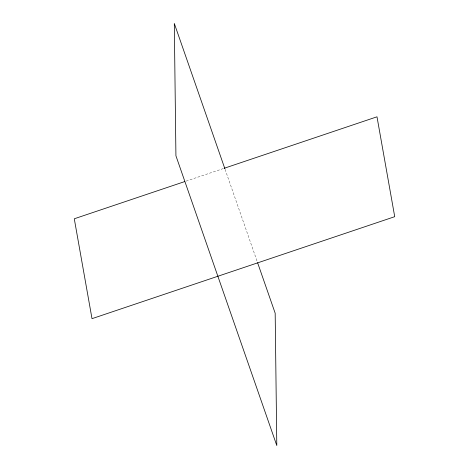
<?xml version="1.0" encoding="UTF-8"?>
<svg xmlns="http://www.w3.org/2000/svg" width="469" height="469" viewBox="0 0 469 469"><rect width="100%" height="100%" fill="white"/><g stroke="black" fill="none" stroke-linecap="round" stroke-linejoin="round"><path stroke-width="0.35" stroke-dasharray="2.35 1.76" d="M186.064 181.128L224.246 168.265M225.102 169.368L257.358 262.036"/><path stroke-width="0.7" d="M184.675 181.597L74.278 218.783L92.006 318.662L394.722 216.684L376.994 116.804L224.246 168.265M224.862 168.676L174.304 23.45L175.928 155.79L276.798 445.55L275.174 313.21L257.598 262.728"/></g></svg>
